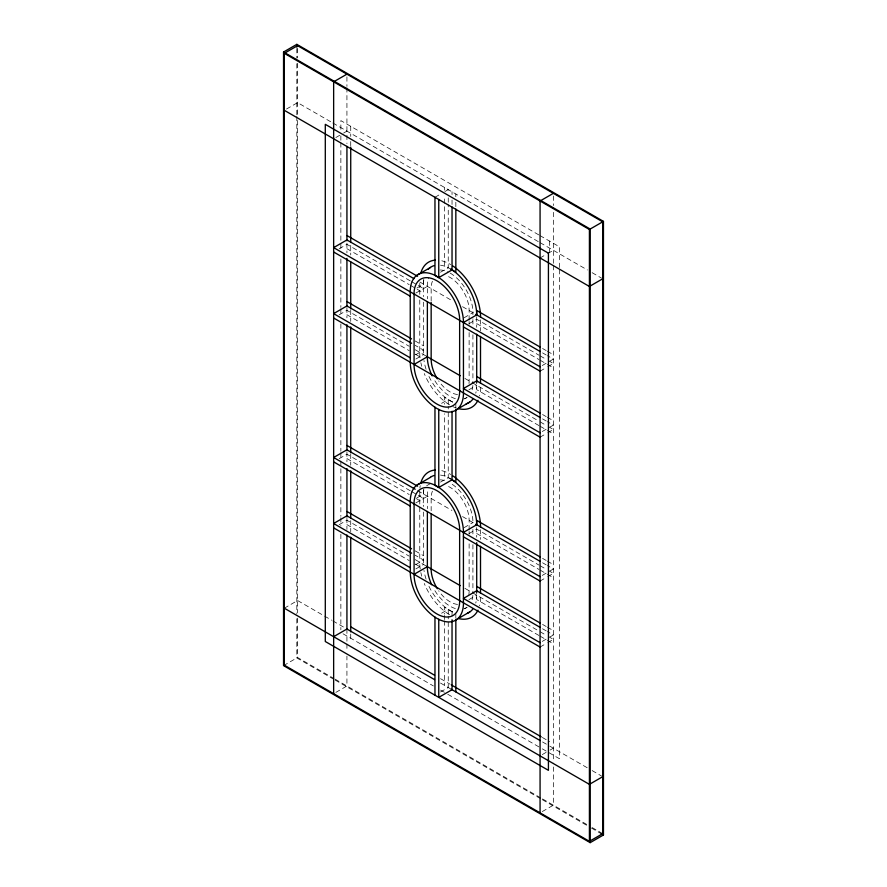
<?xml version="1.0" encoding="UTF-8"?>
<svg xmlns="http://www.w3.org/2000/svg" width="887" height="887" viewBox="0 0 887 887"><rect width="100%" height="100%" fill="white"/><g stroke="black" fill="none" stroke-linecap="round" stroke-linejoin="round"><path stroke-width="0.67" stroke-dasharray="4.43 3.33" d="M286.512 109.034L297.588 102.637L331.66 122.317M335.863 137.518L342.504 133.682M343.613 133.05L346.928 131.132M339.178 248.803L346.928 244.324L410.404 280.968M434.963 197.291L440.495 194.098M444.919 191.537L448.245 189.618L448.245 192.368M339.178 314.807L346.928 310.328L409.206 346.285M440.495 272.231L448.245 267.752L448.245 204.697M416.934 288.031L423.576 284.195M415.826 293.054L427.368 286.379L427.368 298.808M540.072 257.973L546.714 254.137M547.822 253.505L553.355 250.311M464.056 317.79L472.915 312.679L472.915 318.2M468.968 323.733L476.707 319.253L538.986 355.21M415.826 354.667L423.576 350.199L415.194 345.353M415.826 359.058L423.576 354.578M339.178 458.679L346.928 454.211L410.404 490.855M441.604 403.341L448.245 399.505L448.245 404.982M468.968 389.737L476.707 385.257A37.642 21.732 60 0 1 475.765 393.163M464.755 398.707L466.972 397.431M542.279 365.511L548.92 361.674M550.029 361.042L553.355 359.124L547.368 355.665M540.072 371.176L546.714 367.34M547.822 366.697L553.355 363.504L547.368 360.044M339.178 524.683L346.928 520.214L409.206 556.16M426.669 485.732L433.311 481.907M440.495 482.107L448.245 477.638L448.245 406.357M416.934 497.906L423.576 494.07A37.642 21.732 60 0 1 423.964 488.626M415.826 502.929L427.368 496.265L427.368 508.683M542.279 431.514L548.92 427.678M550.029 427.046L553.355 425.128L547.368 421.669M540.072 437.18L546.714 433.344M547.822 432.701L553.355 429.508L547.368 426.048M284.306 608.205L297.588 600.532L323.433 615.456M464.056 527.676L472.915 522.565M468.968 533.608L476.707 529.129L538.986 565.086M415.826 564.553L423.576 560.074L415.194 555.24M415.826 568.933L423.576 564.454M283.541 665.616L297.588 657.511L334.011 678.544M441.604 613.216L448.245 609.38L448.245 614.868M468.968 599.612L476.707 595.144A37.642 21.732 60 0 1 475.765 603.038M464.755 608.582L466.972 607.307M335.863 692.392L346.928 685.995L346.928 656.158M542.279 575.397L548.92 571.561M550.029 570.918L553.355 568.999L547.368 565.54M540.072 581.052L546.714 577.215M547.822 576.583L553.355 573.379L547.368 569.931M440.495 691.993L448.245 687.514L448.245 616.232M542.279 641.401L548.92 637.565M550.029 636.921L553.355 635.003L547.368 631.544M540.072 647.055L546.714 643.219M547.822 642.587L553.355 639.383L547.368 635.935M542.279 754.593L548.92 750.757M550.029 750.114L553.355 748.196M542.279 811.572L553.355 805.174L553.355 763.119M538.775 234.878L340.863 120.61L340.863 130.3M539.972 235.576L559.431 246.797L559.431 267.552M332.836 122.994L538.952 241.996M540.15 242.683L587.427 269.981M592.128 272.686L601.519 278.119M451.095 269.404L444.454 265.535L444.454 195.65M542.578 348.491L546.17 350.565M547.368 351.252L553.355 354.711M419.773 281.977L450.729 299.873M462.537 306.691L474.811 313.776M542.578 352.893L546.17 354.966M411.601 281.656L423.576 288.574M540.183 355.898L546.17 359.357M346.928 248.682L409.206 284.638M410.404 285.326L423.576 292.932M476.707 323.611L538.986 359.568M540.183 360.255L546.17 363.714M547.368 364.402L553.355 367.861M415.194 340.985L423.576 345.83M542.578 414.528L546.17 416.602M547.368 417.3L553.355 420.748M542.578 418.897L546.17 420.981M415.194 349.744L425.937 355.942M464.899 378.439L471.396 382.208M471.984 382.53L538.986 421.214M540.183 421.902L546.17 425.361M346.928 314.73L409.206 350.675M415.194 354.135L421.181 357.594M538.986 425.605L476.707 389.659L476.707 381.975M540.183 426.292L546.17 429.751M547.368 430.45L553.355 433.898M452.037 479.823L444.454 475.432L444.454 413.763M542.578 558.378L546.17 560.451M547.368 561.149L553.355 564.609M417.589 490.611L451.926 510.435M462.537 516.567L474.811 523.652M542.578 562.779L546.17 564.853M411.601 491.542L423.576 498.45M540.183 565.773L546.17 569.232M346.928 458.579L409.206 494.525M416.391 498.671L423.576 502.829M476.707 533.508L538.986 569.454M540.183 570.153L546.17 573.601M547.368 574.299L553.355 577.759M415.194 550.882L423.576 555.717M542.578 624.426L546.17 626.499M547.368 627.187L553.355 630.646M542.578 628.783L546.17 630.857M415.194 559.619L425.727 565.729M464.899 588.325L471.396 592.095M472.538 592.749L538.986 631.089M540.183 631.777L546.17 635.236M346.928 524.616L409.206 560.573M415.194 564.032L421.181 567.48M538.986 635.502L476.707 599.545L476.707 590.753M540.183 636.19L546.17 639.649M547.368 640.336L553.355 643.796M440.562 678.699L450.141 684.232M542.367 737.474L549.563 741.621M324.609 616.132L331.66 620.201M332.836 620.889L344.577 627.663M440.54 683.068L452.037 689.709M542.556 741.964L548.554 745.424M549.752 746.122L587.427 767.865M592.128 770.581L601.519 776.014M343.047 633.795L433.377 685.939M440.562 690.097L446.549 693.545M447.747 694.244L541.17 748.184M542.367 748.872L559.431 758.718L559.431 268.938M335.186 679.22L541.347 798.245M542.556 798.943L587.427 824.843M592.128 827.56L601.519 832.982M333.955 679.387L296.823 657.954L296.823 615.013M335.153 680.074L541.17 799.021M542.367 799.708L590.276 827.371M591.474 828.07L601.064 833.603M553.355 196.038L553.355 205.54M553.355 212.326L553.355 264.138M553.355 265.523L553.355 761.767M549.563 241.098L549.563 252.496M480.51 319.797L480.51 330.851M480.51 529.694L480.51 539.363M476.707 317.036L476.707 327.292M476.707 527.51L476.707 537.167M472.915 319.575L472.915 326.483M472.915 334.765L472.915 383.062M472.915 529.461L472.915 534.983M472.915 544.64L472.915 592.948M469.123 320.129L469.123 310.461A26.887 15.522 60 0 0 448.39 276.556M469.123 321.515L469.123 324.276M469.123 332.558L469.123 380.889A26.887 15.522 60 0 1 468.846 384.781M469.123 530.027L469.123 520.359A26.887 15.522 60 0 0 446.072 485.522M469.123 531.402L469.123 534.162M469.123 543.831L469.123 590.775A26.887 15.522 60 0 1 468.846 594.667M455.84 194.009L455.84 196.748M455.84 202.225L455.84 207.713M455.84 408.009L455.84 403.895L444.454 397.321L444.454 404.173M455.84 617.906L455.84 613.793L444.454 607.218L444.454 614.07M452.037 191.814L452.037 194.552M452.037 200.041L452.037 205.518M452.037 611.575L452.037 618.427M448.245 197.845L448.245 203.334M444.454 187.434L444.454 190.173M444.454 615.434L444.454 619.547M444.454 620.922L444.454 685.329M431.16 300.981L431.16 288.552A26.887 15.522 60 0 1 432.401 281.29M431.16 510.868L431.16 498.439A26.887 15.522 60 0 1 432.401 491.187M423.576 279.782L423.576 296.613M423.576 302.134L423.576 356.341M423.576 489.679L423.576 506.488M423.576 512.01L423.576 564.919M419.773 283.352L419.773 294.406M419.773 299.928L419.773 352.405M419.773 491.864L419.773 562.291M350.731 126.309L350.731 136.443M350.731 141.532L350.731 145.679M350.731 245.3L350.731 254.979M350.731 310.328L350.731 321.393M350.731 454.211L350.731 465.287M350.731 520.625L350.731 531.69M350.731 634.072L350.731 638.23M346.928 76.87L346.928 86.361M346.928 87.724L346.928 133.893M346.928 135.279L346.928 143.572M346.928 243.16L346.928 252.839M346.928 308.144L346.928 317.845M346.928 451.993L346.928 461.672M346.928 518.385L346.928 529.439M346.928 629.027L346.928 642.587M346.928 643.951L346.928 650.725M340.863 135.833L340.863 141.366M340.863 142.752L340.863 242.362M340.863 243.748L340.863 249.28M340.863 258.971L340.863 307.39M340.863 308.776L340.863 315.694M340.863 323.999L340.863 451.283M340.863 452.669L340.863 459.588M340.863 460.963L340.863 516.312M340.863 517.698L340.863 525.991M340.863 534.296L340.863 629.759M297.588 48.375L297.588 57.877M297.588 63.299L297.588 115.088M297.588 120.621L297.588 612.74M297.588 618.172L297.588 657.511M296.823 48.508L296.823 58.198M296.823 63.742L296.823 114.988M296.823 116.374L296.823 613.627M456.284 408.009A43.019 24.836 60 0 1 452.947 406.656M449.576 404.86A43.019 24.836 60 0 1 424.263 373.571M421.757 366.298A43.019 24.836 60 0 1 420.859 362.683M420.039 357.749A43.019 24.836 60 0 1 419.728 352.372M480.566 387.497A43.019 24.836 60 0 1 479.568 395.946M457.548 394.504A26.887 15.522 60 0 1 438.677 380.911M441.826 260.789A43.019 24.836 60 0 1 450.707 264.581M449.576 614.746A43.019 24.836 60 0 1 424.263 583.469M421.757 576.184A43.019 24.836 60 0 1 420.859 572.581M420.227 569.033A43.019 24.836 60 0 1 419.728 562.258M480.566 597.383A43.019 24.836 60 0 1 479.568 605.843M457.548 604.402A26.887 15.522 60 0 1 438.677 590.809M419.895 488.027A43.019 24.836 60 0 1 420.227 485.644M441.826 470.675A43.019 24.836 60 0 1 450.707 474.467M452.592 402.055A37.642 21.732 60 0 1 428.022 374.369M426.082 369.28A37.642 21.732 60 0 1 423.964 360.477M423.531 284.162A37.642 21.732 60 0 1 423.964 278.74M440.529 265.202A37.642 21.732 60 0 1 447.691 267.397M427.323 286.357A32.265 18.627 60 0 1 428.853 277.675M439.974 269.981A32.265 18.627 60 0 1 448.035 271.987M450.141 273.085A32.265 18.627 60 0 1 472.959 312.701M455.364 398.673A32.265 18.627 60 0 1 433.277 378.017M472.871 385.479A32.265 18.627 60 0 1 471.429 391.777M467.017 397.498A32.265 18.627 60 0 1 463.89 398.973M452.592 611.941A37.642 21.732 60 0 1 428.587 585.509M426.082 579.156A37.642 21.732 60 0 1 423.964 570.363M440.529 475.088A37.642 21.732 60 0 1 450.64 478.847M427.323 496.243A32.265 18.627 60 0 1 427.7 491.598M439.974 479.856A32.265 18.627 60 0 1 446.993 481.397M452.248 484.291A32.265 18.627 60 0 1 472.959 522.587M455.364 608.56A32.265 18.627 60 0 1 433.854 588.935M472.871 595.354A32.265 18.627 60 0 1 471.795 600.71M467.017 607.373A32.265 18.627 60 0 1 463.89 608.859"/><path stroke-width="1.33" d="M283.541 52.023L296.823 44.35L603.459 221.384L603.459 834.977L590.177 842.65L283.541 665.616L283.541 52.023L590.177 229.046L590.177 842.65M284.306 53.331L297.588 45.669L602.694 221.817L602.694 833.669L589.411 841.331L284.306 665.183L284.306 53.331L589.411 229.489L603.459 221.384M346.928 74.153L333.645 81.826L333.645 693.667M553.355 193.333L540.072 201.005L540.072 812.847M417.223 275.103L430.505 267.442M434.963 197.291L434.963 275.425L438.755 277.62L452.037 269.947L452.037 206.893M463.469 322.569A37.642 21.732 60 0 0 436.859 276.345A37.642 21.732 60 0 0 410.237 291.834L410.293 362.251A37.642 21.732 60 0 0 436.859 408.441A37.642 21.732 60 0 0 463.469 392.952L463.424 322.546L476.707 314.874A37.642 21.732 60 0 0 450.64 268.972M602.694 278.795L589.411 286.468L284.306 110.31M456.495 409.683L469.777 402.011M417.223 484.989L430.505 477.317M434.963 407.177L434.963 485.311L438.755 487.495L452.037 479.823L452.037 411.291M463.424 602.805L463.424 532.422L476.707 524.749A37.642 21.732 60 0 0 452.592 480.111M333.645 636.689L346.928 629.027L434.541 679.608M456.495 619.558L469.777 611.897M602.694 776.69L589.411 784.363L284.306 608.205M451.283 269.482L455.84 272.109L455.84 209.077M346.928 235.532L417.589 276.323M540.183 347.105L476.707 310.461L476.707 315.728M413.996 278.662L346.928 239.945L333.645 247.617L540.072 366.786M475.742 314.286L540.183 351.518M333.645 251.997L410.293 296.247M463.424 326.926L540.072 371.176M346.928 301.58L411.601 338.912M476.707 376.509L540.183 413.154M411.601 343.28L346.928 305.948L333.645 313.621L410.293 357.871M540.183 417.522L476.707 380.878L463.424 388.55L540.072 432.789M426.614 356.341L460.264 375.778M333.645 318.001L540.072 437.18M451.283 479.379L455.84 482.007L455.84 409.384M346.928 445.429L417.589 486.22M540.183 557.003L476.707 520.359L476.707 525.614M415.194 489.236L346.928 449.82L333.645 457.492L540.072 576.672M475.742 524.184L540.183 561.393M333.645 461.872L410.293 506.122M463.424 536.801L540.072 581.052M346.928 511.466L411.601 548.809M476.707 586.396L540.183 623.04M411.601 553.166L346.928 515.824L333.645 523.496L410.293 567.747M540.183 627.397L476.707 590.753L463.424 598.426L540.072 642.676M426.614 566.239L460.264 585.664M333.645 527.876L540.072 647.055M350.731 626.832L434.575 675.24M451.339 684.919L541.17 736.787M451.283 689.266L540.15 740.578M601.064 833.603L603.459 834.977M589.411 229.489L589.411 841.331M480.51 336.373L480.51 383.317M480.51 546.259L480.51 593.215M476.707 334.188L476.707 382.497M476.707 542.689L476.707 592.383M459.632 320.351L459.632 390.735M459.632 530.226L459.632 600.621M455.84 619.27L455.84 691.893M452.037 619.802L452.037 689.709L438.755 697.382L438.755 619.248M438.755 199.486L438.755 277.62M438.755 409.362L438.755 487.495M434.963 617.053L434.963 695.186M431.16 302.356L431.16 358.969A26.887 15.522 60 0 0 437.324 378.838M431.16 513.628L431.16 568.866M427.368 301.569L427.368 356.774L414.085 364.435L414.085 294.052M427.368 511.444L427.368 566.649L414.085 574.321L414.085 503.938M350.731 147.065L350.731 242.528M350.731 261.898L350.731 308.942M350.731 326.926L350.731 452.825M350.731 470.82L350.731 517.853M350.731 537.223L350.731 631.899M346.928 146.344L346.928 240.798M346.928 258.372L346.928 306.835M346.928 324.753L346.928 450.685M346.928 468.591L346.928 516.999M346.928 534.972L346.928 629.027M296.823 44.35L296.823 47.122M420.715 273.484A43.019 24.836 60 0 1 435.34 260.146M452.947 266.022A43.019 24.836 60 0 1 480.566 317.069M477.993 400.27A43.019 24.836 60 0 1 458.468 408.652M421.026 482.295A43.019 24.836 60 0 1 435.34 470.032M452.947 475.909A43.019 24.836 60 0 1 480.566 526.956M437.324 588.724A26.887 15.522 60 0 1 431.126 568.844M477.993 610.156A43.019 24.836 60 0 1 458.468 618.549M428.399 269.138A37.642 21.732 60 0 1 434.098 265.634M414.041 294.029A32.265 18.627 60 0 1 436.859 280.758A32.265 18.627 60 0 1 459.677 320.373M459.677 390.757A32.265 18.627 60 0 1 436.859 404.028A32.265 18.627 60 0 1 414.041 364.413M432.18 375.888A32.265 18.627 60 0 1 427.323 356.751M472.793 399.261A37.642 21.732 60 0 1 466.185 403.818M463.469 532.444A37.642 21.732 60 0 0 436.859 486.231A37.642 21.732 60 0 0 410.237 501.709L410.293 572.126A37.642 21.732 60 0 0 436.859 618.317A37.642 21.732 60 0 0 463.469 602.838M430.461 477.239A37.642 21.732 60 0 1 434.098 475.51M414.041 503.905A32.265 18.627 60 0 1 436.859 490.633A32.265 18.627 60 0 1 459.677 530.249M459.677 600.643A32.265 18.627 60 0 1 436.859 613.915A32.265 18.627 60 0 1 414.041 574.299M431.67 584.699A32.265 18.627 60 0 1 427.323 566.627M472.793 609.136A37.642 21.732 60 0 1 467.46 613.25M548.421 253.161L325.296 124.335L325.296 641.512L548.421 770.337L548.421 253.161"/></g></svg>
